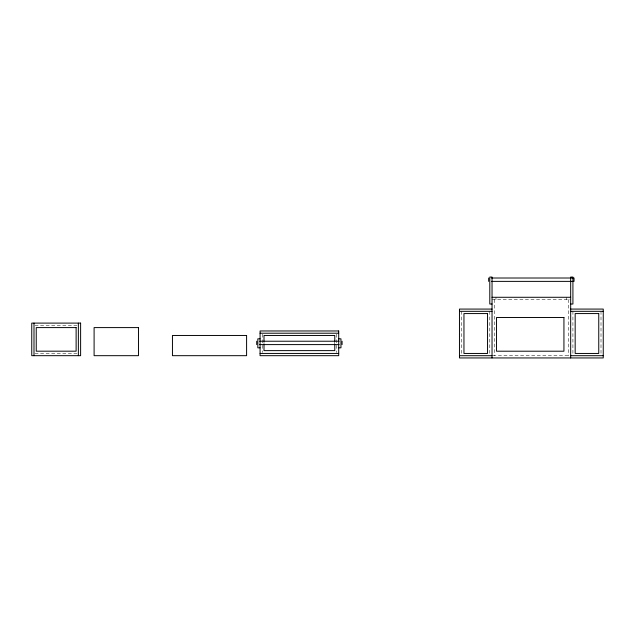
<?xml version="1.0" encoding="UTF-8"?>
<svg xmlns="http://www.w3.org/2000/svg" width="635" height="635" viewBox="0 0 635 635"><rect width="100%" height="100%" fill="white"/><g stroke="black" fill="none" stroke-linecap="round" stroke-linejoin="round"><path stroke-width="0.48" stroke-dasharray="3.17 2.38" d="M492.038 299.529L570.674 299.529M34.981 325.35L78.367 325.35M34.981 353.433L78.367 353.433M492.784 355.695L568.706 355.695M601.004 311.325L601.004 354.711M572.921 311.325L572.921 354.711M568.428 299.529L568.428 355.695M566.745 297.283L566.745 299.529M495.967 297.283L495.967 299.529M494.284 299.529L494.284 355.695M489.791 311.325L489.791 354.711M461.708 311.325L461.708 354.711M336.463 334.177L336.463 352.473M334.78 342.098L334.78 343.987M264.001 342.098L264.001 343.987M262.318 334.177L262.318 352.473"/><path stroke-width="0.95" d="M491.609 278.011L574.04 278.011L574.04 281.376L491.609 281.376M492.038 297.283L570.674 297.283M492.038 304.022L489.791 304.022L489.791 277.058L492.038 277.058L492.038 357.942M570.674 304.022L572.921 304.022L572.921 277.058L570.674 277.058L570.674 357.942M492.038 309.078L459.462 309.078L459.462 357.942L603.25 357.942L603.25 309.078L570.674 309.078M459.462 311.325L492.038 311.325M570.674 311.325L603.25 311.325M260.072 333.216L338.709 333.216M260.072 338.828L257.826 338.828L257.826 347.821L260.072 347.821M338.709 338.828L340.955 338.828L340.955 347.821L338.709 347.821M259.644 341.225L339.138 341.225M259.644 344.599L339.138 344.599M260.072 353.433L338.709 353.433M459.462 355.695L492.038 355.695M570.674 355.695L603.25 355.695M488.664 278.011L488.664 281.376M342.082 341.225L342.082 344.599M334.78 341.146L334.78 335.463L264.001 335.463L264.001 341.146M334.78 344.94L334.78 350.623L264.001 350.623L264.001 344.94M256.707 341.225L256.707 344.599M78.367 323.104L78.367 355.679M33.996 323.104L33.996 355.679M487.545 313.571L463.955 313.571L463.955 353.449L487.545 353.449L487.545 313.571M598.757 313.571L575.167 313.571L575.167 353.449L598.757 353.449L598.757 313.571M563.936 317.5L496.53 317.5L496.53 351.203L563.936 351.203L563.936 317.5M80.613 323.104L31.75 323.104L31.75 355.679L80.613 355.679L80.613 323.104M76.121 327.596L36.243 327.596L36.243 351.187L76.121 351.187L76.121 327.596M138.47 327.596L94.099 327.596L94.099 355.679L138.47 355.679L138.47 327.596M338.709 330.97L260.072 330.97L260.072 355.679L338.709 355.679L338.709 330.97M246.594 335.463L172.45 335.463L172.45 355.679L246.594 355.679L246.594 335.463"/></g></svg>
